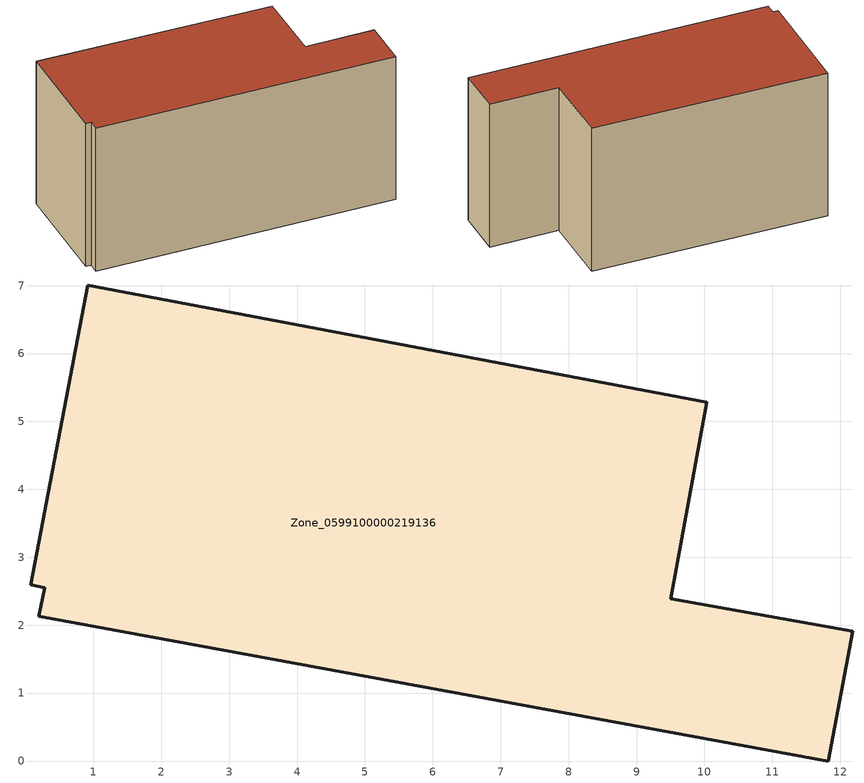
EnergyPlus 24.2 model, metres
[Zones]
Zone_0599100000219136
 floor ground (C_G): 0.28,2.55 0.08,2.59 0.92,7.01 10.03,5.28 9.5,2.39 12.18,1.91 11.82,0 0.2,2.13 z0
 wall outside (C_F): 11.82,0 12.18,1.91 9.5,2.39 10.03,5.28 0.92,7.01 0.08,2.59 0.28,2.55 0.2,2.13 11.82,0 z0:6.13
 roof outside (C_R): 0.28,2.55 0.2,2.13 11.82,0 12.18,1.91 9.5,2.39 10.03,5.28 0.92,7.01 0.08,2.59 z6.13
[BUILDING]
Pand.0599100000219136: North Axis=0; Terrain=City; Loads Convergence Tolerance Value=0.04; Temperature Convergence Tolerance Value=0.4; Solar Distribution=FullExterior; Maximum Number of Warmup Days=25; Minimum Number of Warmup Days=1
[Site:Location]
Rotterdam.The.Hague.AP_ZH_NLD Design_Conditions: Latitude=51.96; Longitude=4.45; Time Zone=1; Elevation=-4.5
[SITE:GROUNDTEMPERATURE:BUILDINGSURFACE]
18, 18, 18, 18, 18, 18, 18, 18, 18, 18, 18, 18
[MATERIAL] Thermal Absorptance=0.9; Solar Absorptance=0.7; Visible Absorptance=0.7
Name | Roughness | Thickness | Conductivity | Density | Specific Heat
G.TC.1946 | MediumSmooth | 0.15 | 1 | 540 | 1210
F.TC.1946 | Rough | 0.3 | 0.857143 | 1920 | 840
R.TC.1946 | MediumRough | 0.2 | 0.909091 | 1500 | 1000
[CONSTRUCTION]
C_G: G.TC.1946
C_F: F.TC.1946
C_R: R.TC.1946
[ZONE]
Zone_0599100000219136: Type=1; Multiplier=1; Ceiling Height=Autocalculate; Volume=Autocalculate; Floor Area=autocalculate; Part of Total Floor Area=Yes
[ZONEINFILTRATION:DESIGNFLOWRATE]
Infil_Zone_0599100000219136: Zone or ZoneList or Space or SpaceList=Zone_0599100000219136; Schedule=AlwaysOn; Design Flow Rate Calculation Method=Flow/Area; Flow Rate per Floor Area=0.003; Constant Term Coefficient=1; Temperature Term Coefficient=0; Velocity Term Coefficient=0; Velocity Squared Term Coefficient=0
[HVACTEMPLATE:ZONE:IDEALLOADSAIRSYSTEM]
Zone_0599100000219136: Maximum Heating Supply Air Temperature=50; Minimum Cooling Supply Air Temperature=13; Maximum Heating Supply Air Humidity Ratio=0.0156; Minimum Cooling Supply Air Humidity Ratio=0.0077; Heating Limit=NoLimit; Cooling Limit=NoLimit; Dehumidification Control Type=ConstantSensibleHeatRatio; Cooling Sensible Heat Ratio=0.7; Dehumidification Setpoint=60; Humidification Control Type=None; Humidification Setpoint=30; Outdoor Air Method=None; Outdoor Air Flow Rate per Person=0.00944; Outdoor Air Flow Rate per Zone Floor Area=0; Outdoor Air Flow Rate per Zone=0; Demand Controlled Ventilation Type=None; Outdoor Air Economizer Type=NoEconomizer; Heat Recovery Type=None; Sensible Heat Recovery Effectiveness=0.7; Latent Heat Recovery Effectiveness=0.65
[ZONECONTROL:THERMOSTAT]
ThermostatControl_Zone_0599100000219136: Zone or ZoneList=Zone_0599100000219136; Control Type Schedule=DualSetpointControlType; Control 1=Thermostat_Zone_0599100000219136; Temperature Difference Between Cutout And Setpoint=0
[THERMOSTATSETPOINT:DUALSETPOINT]
Thermostat_Zone_0599100000219136: Heating Setpoint Temperature Schedule=HeatingSetpoint_Zone_0599100000219136; Cooling Setpoint Temperature Schedule=CoolingSetpoint_Zone_0599100000219136
[SCHEDULE:COMPACT]
HeatingSetpoint_Zone_0599100000219136: Through: 12/31, For: AllDays, Until: 24:00, 21
CoolingSetpoint_Zone_0599100000219136: Through: 12/31, For: AllDays, Until: 24:00, 24
DualSetpointControlType: Through: 12/31, For: AllDays, Until: 24:00, 4
AlwaysOn: Through: 12/31, For: AllDays, Until: 24:00, 1
